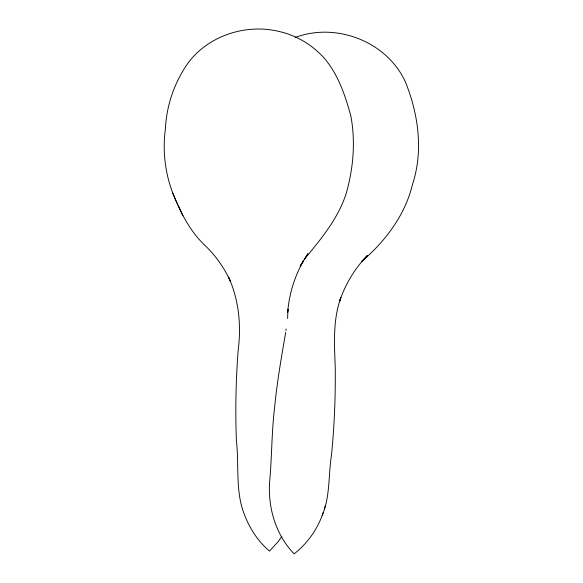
<?xml version="1.0" encoding="UTF-8"?>
<svg xmlns="http://www.w3.org/2000/svg" width="583" height="583" viewBox="0 0 583 583"><rect width="100%" height="100%" fill="white"/><g stroke="black" fill="none" stroke-linecap="round" stroke-linejoin="round"><path stroke-width="0.87" d="M287.594 318.471L287.958 309.238L287.667 312.466C289.081 294.357 294.495 276.612 303.488 260.827L300.15 266.132L307.868 253.794M285.969 330.59L286.1 328.921M285.714 332.252C281.487 356.869 277.136 381.486 274.739 406.366C271.642 430.983 271.94 455.891 269.732 480.538C267.517 506.846 275.511 534.669 294.131 553.85C306.796 543.99 316.554 530.523 322.173 515.51C330.321 496.337 328.244 475.305 331.479 455.185C334.416 425.408 335.655 395.471 335.196 365.556C334.278 342.789 332.988 319.397 340.844 297.556L339.7 301.09C345.376 284.081 354.879 268.413 367.341 255.522L361.708 261.505C385.48 241.071 405.127 215.171 412.553 184.235C423.484 150.822 418.405 114.195 405.491 82.13C387.199 41.692 336.355 21.972 295.166 37.465M322.173 515.51L323.237 512.231M324.308 508.952L325.445 505.461M307.839 253.838L304.566 259.041C320.971 239.045 338.053 218.72 346.149 193.636C353.342 168.647 355.645 141.815 350.879 116.148C345.369 95.67 338.155 74.435 324.192 58.081C312.335 45 296.747 35.483 279.49 31.569C246.485 23.342 208.736 35.366 188.171 62.833C174.536 82.13 166.541 105.173 165.397 128.785C161.936 154.437 166.089 181.036 177.698 204.21M281.8 536.469L278.135 541.68L269.572 551.052C256.542 540.244 247.753 525.196 242.506 509.25C235.714 487.155 239.052 463.66 236.406 440.937C235.262 411.015 235.838 381.042 238.09 351.185C241.347 326.159 239.139 300.114 228.5 277.005L230.402 281.268C224.397 268.02 215.885 255.944 205.405 245.844C190.022 231.495 180.482 212.474 172.787 193.192M178.26 205.391L182.887 215.754"/></g></svg>
